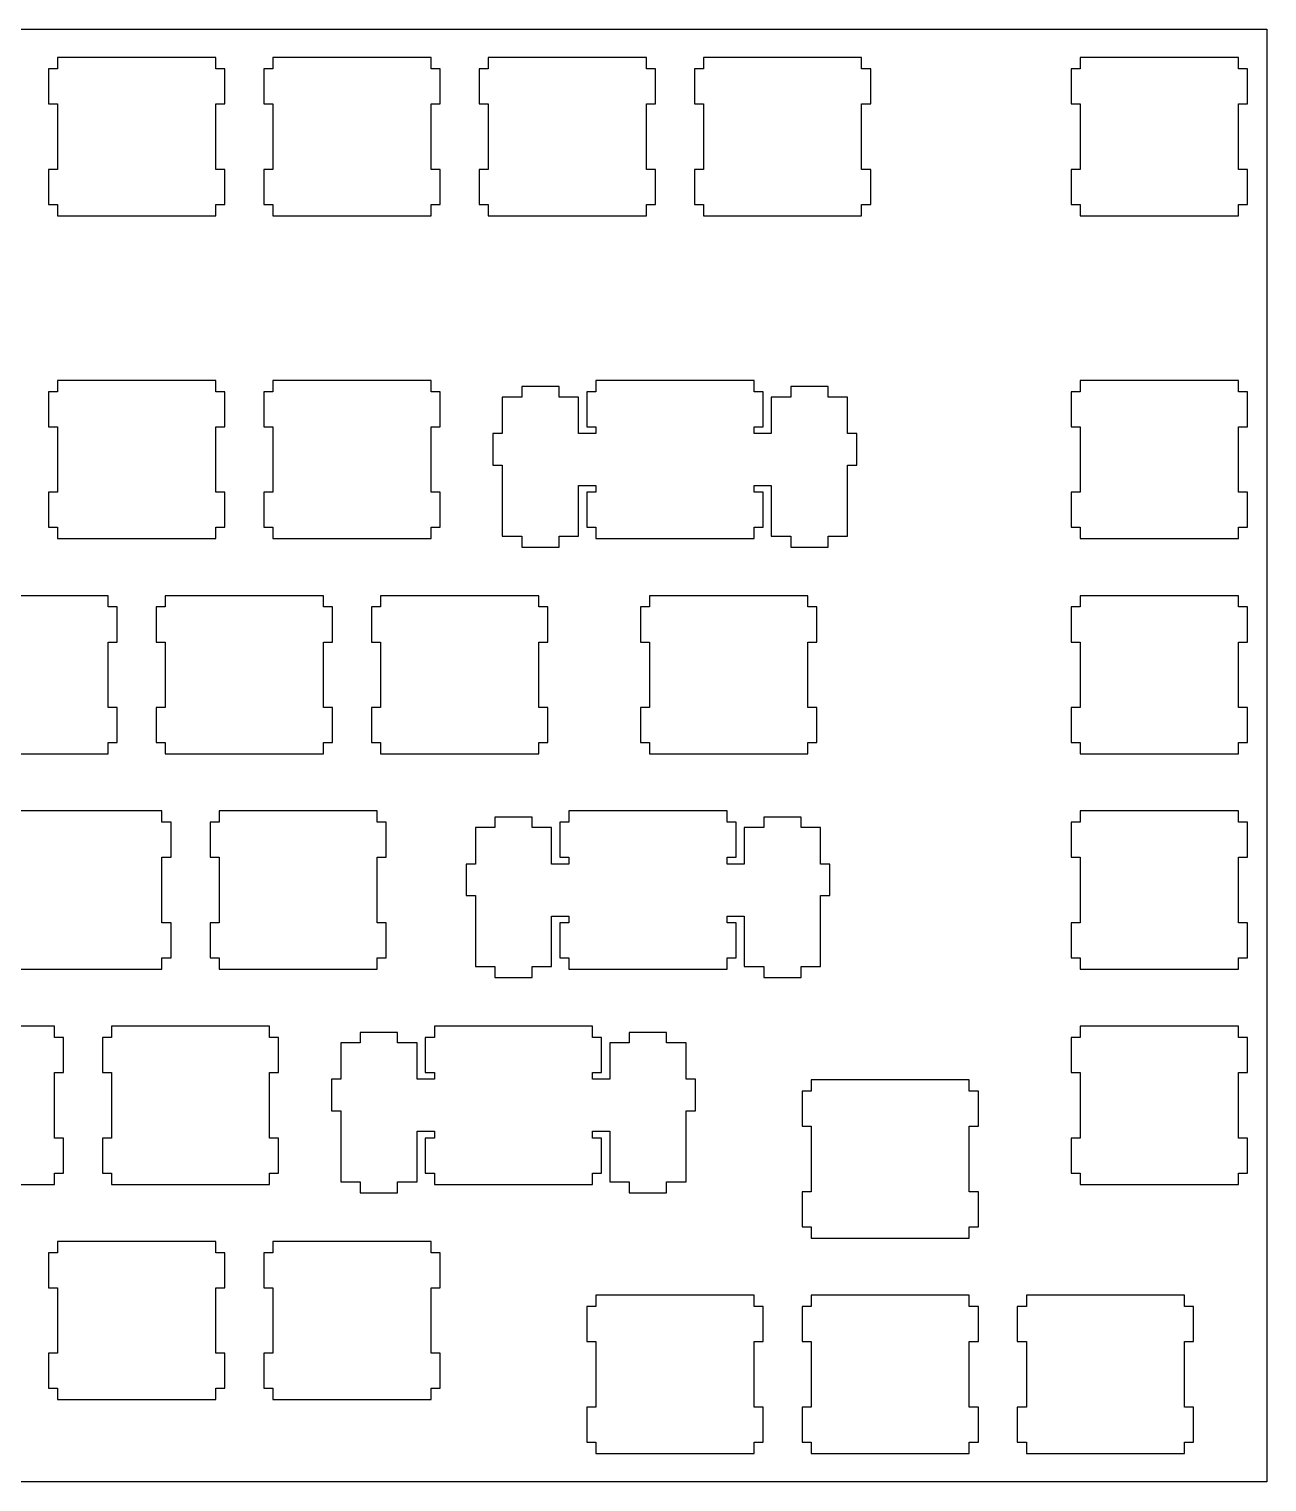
# Model space of a CAD drawing. Extents: x 0 to 319, y 0 to 129.
# Drawn here: x 209.6 to 319.2, y 0.4 to 129 of the extents above; entities that cross this region are included whole.
import ezdxf

# ---------------------------------------------------------------- set-up
doc = ezdxf.new("R2010")
doc.units = 0
doc.header["$MEASUREMENT"] = 0

msp = doc.modelspace()

# ---------------------------------------------------------------- linework, layer by layer
at = {"color": 0}
for p, q in [((0.09508, 129.021), (319.183, 129.021)), ((319.183, 129.021), (319.183, 0.43408)), ((212.17, 126.497), (212.17, 125.496)), ((226.169, 126.497), (212.17, 126.497)), ((226.169, 125.496), (226.169, 126.497)), ((231.22, 126.497), (231.22, 125.496)), ((245.219, 126.497), (231.22, 126.497)), ((245.219, 125.496), (245.219, 126.497)), ((250.27, 126.497), (250.27, 125.496)), ((264.269, 126.497), (250.27, 126.497)), ((264.269, 125.496), (264.269, 126.497)), ((269.32, 126.497), (269.32, 125.496)), ((283.319, 126.497), (269.32, 126.497)), ((283.319, 125.496), (283.319, 126.497)), ((302.657, 126.497), (302.657, 125.496)), ((316.657, 126.497), (302.657, 126.497)), ((316.657, 125.496), (316.657, 126.497)), ((212.17, 125.496), (211.369, 125.496)), ((211.369, 125.496), (211.369, 122.397)), ((226.97, 125.496), (226.169, 125.496)), ((226.97, 122.397), (226.97, 125.496)), ((231.22, 125.496), (230.419, 125.496)), ((230.419, 125.496), (230.419, 122.397)), ((246.02, 125.496), (245.219, 125.496)), ((246.02, 122.397), (246.02, 125.496)), ((250.27, 125.496), (249.469, 125.496)), ((249.469, 125.496), (249.469, 122.397)), ((265.07, 125.496), (264.269, 125.496)), ((265.07, 122.397), (265.07, 125.496)), ((269.32, 125.496), (268.519, 125.496)), ((268.519, 125.496), (268.519, 122.397)), ((284.12, 125.496), (283.319, 125.496)), ((284.12, 122.397), (284.12, 125.496)), ((302.657, 125.496), (301.856, 125.496)), ((301.856, 125.496), (301.856, 122.397)), ((317.456, 125.496), (316.657, 125.496)), ((317.456, 122.397), (317.456, 125.496)), ((211.369, 122.397), (212.17, 122.397)), ((212.17, 122.397), (212.17, 116.597)), ((226.169, 116.597), (226.169, 122.397)), ((226.169, 122.397), (226.97, 122.397)), ((230.419, 122.397), (231.22, 122.397)), ((231.22, 122.397), (231.22, 116.597)), ((245.219, 116.597), (245.219, 122.397)), ((245.219, 122.397), (246.02, 122.397)), ((249.469, 122.397), (250.27, 122.397)), ((250.27, 122.397), (250.27, 116.597)), ((264.269, 116.597), (264.269, 122.397)), ((264.269, 122.397), (265.07, 122.397)), ((268.519, 122.397), (269.32, 122.397)), ((269.32, 122.397), (269.32, 116.597)), ((283.319, 116.597), (283.319, 122.397)), ((283.319, 122.397), (284.12, 122.397)), ((301.856, 122.397), (302.657, 122.397)), ((302.657, 122.397), (302.657, 116.597)), ((316.657, 116.597), (316.657, 122.397)), ((316.657, 122.397), (317.456, 122.397)), ((212.17, 116.597), (211.369, 116.597)), ((211.369, 116.597), (211.369, 113.497)), ((226.97, 116.597), (226.169, 116.597)), ((226.97, 113.497), (226.97, 116.597)), ((231.22, 116.597), (230.419, 116.597)), ((230.419, 116.597), (230.419, 113.497)), ((246.02, 116.597), (245.219, 116.597)), ((246.02, 113.497), (246.02, 116.597)), ((250.27, 116.597), (249.469, 116.597)), ((249.469, 116.597), (249.469, 113.497)), ((265.07, 116.597), (264.269, 116.597)), ((265.07, 113.497), (265.07, 116.597)), ((269.32, 116.597), (268.519, 116.597)), ((268.519, 116.597), (268.519, 113.497)), ((284.12, 116.597), (283.319, 116.597)), ((284.12, 113.497), (284.12, 116.597)), ((302.657, 116.597), (301.856, 116.597)), ((301.856, 116.597), (301.856, 113.497)), ((317.456, 116.597), (316.657, 116.597)), ((317.456, 113.497), (317.456, 116.597)), ((211.369, 113.497), (212.17, 113.497)), ((212.17, 113.497), (212.17, 112.498)), ((226.169, 112.498), (226.169, 113.497)), ((226.169, 113.497), (226.97, 113.497)), ((230.419, 113.497), (231.22, 113.497)), ((231.22, 113.497), (231.22, 112.498)), ((245.219, 112.498), (245.219, 113.497)), ((245.219, 113.497), (246.02, 113.497)), ((249.469, 113.497), (250.27, 113.497)), ((250.27, 113.497), (250.27, 112.498)), ((264.269, 112.498), (264.269, 113.497)), ((264.269, 113.497), (265.07, 113.497)), ((268.519, 113.497), (269.32, 113.497)), ((269.32, 113.497), (269.32, 112.498)), ((283.319, 112.498), (283.319, 113.497)), ((283.319, 113.497), (284.12, 113.497)), ((301.856, 113.497), (302.657, 113.497)), ((302.657, 113.497), (302.657, 112.498)), ((316.657, 112.498), (316.657, 113.497)), ((316.657, 113.497), (317.456, 113.497)), ((212.17, 112.498), (226.169, 112.498)), ((231.22, 112.498), (245.219, 112.498)), ((250.27, 112.498), (264.269, 112.498)), ((269.32, 112.498), (283.319, 112.498)), ((302.657, 112.498), (316.657, 112.498)), ((212.17, 97.9219), (212.17, 96.9215)), ((226.169, 97.9219), (212.17, 97.9219)), ((226.169, 96.9215), (226.169, 97.9219)), ((231.22, 97.9219), (231.22, 96.9215)), ((245.219, 97.9219), (231.22, 97.9219)), ((245.219, 96.9215), (245.219, 97.9219)), ((259.795, 97.9219), (259.795, 96.9215)), ((273.794, 97.9219), (259.795, 97.9219)), ((273.794, 96.9215), (273.794, 97.9219)), ((302.657, 97.9219), (302.657, 96.9215)), ((316.657, 97.9219), (302.657, 97.9219)), ((316.657, 96.9215), (316.657, 97.9219)), ((212.17, 96.9215), (211.369, 96.9215)), ((211.369, 96.9215), (211.369, 93.8223)), ((226.97, 96.9215), (226.169, 96.9215)), ((226.97, 93.8223), (226.97, 96.9215)), ((231.22, 96.9215), (230.419, 96.9215)), ((230.419, 96.9215), (230.419, 93.8223)), ((246.02, 96.9215), (245.219, 96.9215)), ((246.02, 93.8223), (246.02, 96.9215)), ((253.243, 96.4516), (251.52, 96.4516)), ((251.52, 96.4516), (251.52, 93.2215)), ((256.544, 97.3723), (253.243, 97.3723)), ((253.243, 97.3723), (253.243, 96.4516)), ((256.544, 96.4516), (256.544, 97.3723)), ((258.269, 96.4516), (256.544, 96.4516)), ((258.269, 93.2215), (258.269, 96.4516)), ((259.795, 96.9215), (258.994, 96.9215)), ((258.994, 96.9215), (258.994, 93.8223)), ((274.595, 96.9215), (273.794, 96.9215)), ((274.595, 93.8223), (274.595, 96.9215)), ((277.045, 96.4516), (275.32, 96.4516)), ((275.32, 96.4516), (275.32, 93.2215)), ((280.344, 97.3723), (277.045, 97.3723)), ((277.045, 97.3723), (277.045, 96.4516)), ((280.344, 96.4516), (280.344, 97.3723)), ((282.069, 96.4516), (280.344, 96.4516)), ((282.069, 93.2215), (282.069, 96.4516)), ((302.657, 96.9215), (301.856, 96.9215)), ((301.856, 96.9215), (301.856, 93.8223)), ((317.456, 96.9215), (316.657, 96.9215)), ((317.456, 93.8223), (317.456, 96.9215)), ((211.369, 93.8223), (212.17, 93.8223)), ((212.17, 93.8223), (212.17, 88.0223)), ((226.169, 88.0223), (226.169, 93.8223)), ((226.169, 93.8223), (226.97, 93.8223)), ((230.419, 93.8223), (231.22, 93.8223)), ((231.22, 93.8223), (231.22, 88.0223)), ((245.219, 88.0223), (245.219, 93.8223)), ((245.219, 93.8223), (246.02, 93.8223)), ((251.52, 93.2215), (250.694, 93.2215)), ((250.694, 93.2215), (250.694, 90.4226)), ((259.795, 93.2215), (258.269, 93.2215)), ((258.994, 93.8223), (259.795, 93.8223)), ((259.795, 93.8223), (259.795, 93.2215)), ((273.794, 93.2215), (273.794, 93.8223)), ((273.794, 93.8223), (274.595, 93.8223)), ((275.32, 93.2215), (273.794, 93.2215)), ((282.895, 93.2215), (282.069, 93.2215)), ((282.895, 90.4226), (282.895, 93.2215)), ((301.856, 93.8223), (302.657, 93.8223)), ((302.657, 93.8223), (302.657, 88.0223)), ((316.657, 88.0223), (316.657, 93.8223)), ((316.657, 93.8223), (317.456, 93.8223)), ((250.694, 90.4226), (251.52, 90.4226)), ((251.52, 90.4226), (251.52, 84.1527)), ((282.069, 84.1527), (282.069, 90.4226)), ((282.069, 90.4226), (282.895, 90.4226)), ((212.17, 88.0223), (211.369, 88.0223)), ((211.369, 88.0223), (211.369, 84.9217)), ((226.97, 88.0223), (226.169, 88.0223)), ((226.97, 84.9217), (226.97, 88.0223)), ((231.22, 88.0223), (230.419, 88.0223)), ((230.419, 88.0223), (230.419, 84.9217)), ((246.02, 88.0223), (245.219, 88.0223)), ((246.02, 84.9217), (246.02, 88.0223)), ((258.269, 84.1527), (258.269, 88.6217)), ((258.269, 88.6217), (259.795, 88.6217)), ((259.795, 88.0223), (258.994, 88.0223)), ((258.994, 88.0223), (258.994, 84.9217)), ((259.795, 88.6217), (259.795, 88.0223)), ((273.794, 88.0223), (273.794, 88.6217)), ((273.794, 88.6217), (275.32, 88.6217)), ((274.595, 88.0223), (273.794, 88.0223)), ((274.595, 84.9217), (274.595, 88.0223)), ((275.32, 88.6217), (275.32, 84.1527)), ((302.657, 88.0223), (301.856, 88.0223)), ((301.856, 88.0223), (301.856, 84.9217)), ((317.456, 88.0223), (316.657, 88.0223)), ((317.456, 84.9217), (317.456, 88.0223)), ((211.369, 84.9217), (212.17, 84.9217)), ((212.17, 84.9217), (212.17, 83.9227)), ((226.169, 83.9227), (226.169, 84.9217)), ((226.169, 84.9217), (226.97, 84.9217)), ((230.419, 84.9217), (231.22, 84.9217)), ((231.22, 84.9217), (231.22, 83.9227)), ((245.219, 83.9227), (245.219, 84.9217)), ((245.219, 84.9217), (246.02, 84.9217)), ((258.994, 84.9217), (259.795, 84.9217)), ((259.795, 84.9217), (259.795, 83.9227)), ((273.794, 83.9227), (273.794, 84.9217)), ((273.794, 84.9217), (274.595, 84.9217)), ((301.856, 84.9217), (302.657, 84.9217)), ((302.657, 84.9217), (302.657, 83.9227)), ((316.657, 83.9227), (316.657, 84.9217)), ((316.657, 84.9217), (317.456, 84.9217)), ((212.17, 83.9227), (226.169, 83.9227)), ((231.22, 83.9227), (245.219, 83.9227)), ((251.52, 84.1527), (253.243, 84.1527)), ((253.243, 84.1527), (253.243, 83.1716)), ((256.544, 83.1716), (256.544, 84.1527)), ((256.544, 84.1527), (258.269, 84.1527)), ((259.795, 83.9227), (273.794, 83.9227)), ((275.32, 84.1527), (277.045, 84.1527)), ((277.045, 84.1527), (277.045, 83.1716)), ((280.344, 83.1716), (280.344, 84.1527)), ((280.344, 84.1527), (282.069, 84.1527)), ((302.657, 83.9227), (316.657, 83.9227)), ((253.243, 83.1716), (256.544, 83.1716)), ((277.045, 83.1716), (280.344, 83.1716)), ((216.644, 78.8719), (202.645, 78.8719)), ((216.644, 77.8715), (216.644, 78.8719)), ((221.695, 78.8719), (221.695, 77.8715)), ((235.694, 78.8719), (221.695, 78.8719)), ((235.694, 77.8715), (235.694, 78.8719)), ((240.745, 78.8719), (240.745, 77.8715)), ((254.744, 78.8719), (240.745, 78.8719)), ((254.744, 77.8715), (254.744, 78.8719)), ((264.557, 78.8719), (264.557, 77.8715)), ((278.557, 78.8719), (264.557, 78.8719)), ((278.557, 77.8715), (278.557, 78.8719)), ((302.657, 78.8719), (302.657, 77.8715)), ((316.657, 78.8719), (302.657, 78.8719)), ((316.657, 77.8715), (316.657, 78.8719)), ((217.445, 77.8715), (216.644, 77.8715)), ((217.445, 74.7723), (217.445, 77.8715)), ((221.695, 77.8715), (220.894, 77.8715)), ((220.894, 77.8715), (220.894, 74.7723)), ((236.495, 77.8715), (235.694, 77.8715)), ((236.495, 74.7723), (236.495, 77.8715)), ((240.745, 77.8715), (239.944, 77.8715)), ((239.944, 77.8715), (239.944, 74.7723)), ((255.545, 77.8715), (254.744, 77.8715)), ((255.545, 74.7723), (255.545, 77.8715)), ((264.557, 77.8715), (263.756, 77.8715)), ((263.756, 77.8715), (263.756, 74.7723)), ((279.356, 77.8715), (278.557, 77.8715)), ((279.356, 74.7723), (279.356, 77.8715)), ((302.657, 77.8715), (301.856, 77.8715)), ((301.856, 77.8715), (301.856, 74.7723)), ((317.456, 77.8715), (316.657, 77.8715)), ((317.456, 74.7723), (317.456, 77.8715)), ((216.644, 68.9723), (216.644, 74.7723)), ((216.644, 74.7723), (217.445, 74.7723)), ((220.894, 74.7723), (221.695, 74.7723)), ((221.695, 74.7723), (221.695, 68.9723)), ((235.694, 68.9723), (235.694, 74.7723)), ((235.694, 74.7723), (236.495, 74.7723)), ((239.944, 74.7723), (240.745, 74.7723)), ((240.745, 74.7723), (240.745, 68.9723)), ((254.744, 68.9723), (254.744, 74.7723)), ((254.744, 74.7723), (255.545, 74.7723)), ((263.756, 74.7723), (264.557, 74.7723)), ((264.557, 74.7723), (264.557, 68.9723)), ((278.557, 68.9723), (278.557, 74.7723)), ((278.557, 74.7723), (279.356, 74.7723)), ((301.856, 74.7723), (302.657, 74.7723)), ((302.657, 74.7723), (302.657, 68.9723)), ((316.657, 68.9723), (316.657, 74.7723)), ((316.657, 74.7723), (317.456, 74.7723)), ((217.445, 68.9723), (216.644, 68.9723)), ((217.445, 65.8717), (217.445, 68.9723)), ((221.695, 68.9723), (220.894, 68.9723)), ((220.894, 68.9723), (220.894, 65.8717)), ((236.495, 68.9723), (235.694, 68.9723)), ((236.495, 65.8717), (236.495, 68.9723)), ((240.745, 68.9723), (239.944, 68.9723)), ((239.944, 68.9723), (239.944, 65.8717)), ((255.545, 68.9723), (254.744, 68.9723)), ((255.545, 65.8717), (255.545, 68.9723)), ((264.557, 68.9723), (263.756, 68.9723)), ((263.756, 68.9723), (263.756, 65.8717)), ((279.356, 68.9723), (278.557, 68.9723)), ((279.356, 65.8717), (279.356, 68.9723)), ((302.657, 68.9723), (301.856, 68.9723)), ((301.856, 68.9723), (301.856, 65.8717)), ((317.456, 68.9723), (316.657, 68.9723)), ((317.456, 65.8717), (317.456, 68.9723)), ((216.644, 64.8727), (216.644, 65.8717)), ((216.644, 65.8717), (217.445, 65.8717)), ((220.894, 65.8717), (221.695, 65.8717)), ((221.695, 65.8717), (221.695, 64.8727)), ((235.694, 64.8727), (235.694, 65.8717)), ((235.694, 65.8717), (236.495, 65.8717)), ((239.944, 65.8717), (240.745, 65.8717)), ((240.745, 65.8717), (240.745, 64.8727)), ((254.744, 64.8727), (254.744, 65.8717)), ((254.744, 65.8717), (255.545, 65.8717)), ((263.756, 65.8717), (264.557, 65.8717)), ((264.557, 65.8717), (264.557, 64.8727)), ((278.557, 64.8727), (278.557, 65.8717)), ((278.557, 65.8717), (279.356, 65.8717)), ((301.856, 65.8717), (302.657, 65.8717)), ((302.657, 65.8717), (302.657, 64.8727)), ((316.657, 64.8727), (316.657, 65.8717)), ((316.657, 65.8717), (317.456, 65.8717)), ((202.645, 64.8727), (216.644, 64.8727)), ((221.695, 64.8727), (235.694, 64.8727)), ((240.745, 64.8727), (254.744, 64.8727)), ((264.557, 64.8727), (278.557, 64.8727)), ((302.657, 64.8727), (316.657, 64.8727)), ((221.407, 59.8219), (207.407, 59.8219)), ((221.407, 58.8215), (221.407, 59.8219)), ((226.457, 59.8219), (226.457, 58.8215)), ((240.457, 59.8219), (226.457, 59.8219)), ((240.457, 58.8215), (240.457, 59.8219)), ((254.161, 59.2723), (250.862, 59.2723)), ((250.862, 59.2723), (250.862, 58.3516)), ((254.161, 58.3516), (254.161, 59.2723)), ((257.412, 59.8219), (257.412, 58.8215)), ((271.413, 59.8219), (257.412, 59.8219)), ((271.413, 58.8215), (271.413, 59.8219)), ((277.963, 59.2723), (274.662, 59.2723)), ((274.662, 59.2723), (274.662, 58.3516)), ((277.963, 58.3516), (277.963, 59.2723)), ((302.657, 59.8219), (302.657, 58.8215)), ((316.657, 59.8219), (302.657, 59.8219)), ((316.657, 58.8215), (316.657, 59.8219)), ((222.206, 58.8215), (221.407, 58.8215)), ((222.206, 55.7223), (222.206, 58.8215)), ((226.457, 58.8215), (225.656, 58.8215)), ((225.656, 58.8215), (225.656, 55.7223)), ((241.256, 58.8215), (240.457, 58.8215)), ((241.256, 55.7223), (241.256, 58.8215)), ((250.862, 58.3516), (249.137, 58.3516)), ((249.137, 58.3516), (249.137, 55.1215)), ((255.888, 58.3516), (254.161, 58.3516)), ((255.888, 55.1215), (255.888, 58.3516)), ((257.412, 58.8215), (256.611, 58.8215)), ((256.611, 58.8215), (256.611, 55.7223)), ((272.212, 58.8215), (271.413, 58.8215)), ((272.212, 55.7223), (272.212, 58.8215)), ((274.662, 58.3516), (272.937, 58.3516)), ((272.937, 58.3516), (272.937, 55.1215)), ((279.688, 58.3516), (277.963, 58.3516)), ((279.688, 55.1215), (279.688, 58.3516)), ((302.657, 58.8215), (301.856, 58.8215)), ((301.856, 58.8215), (301.856, 55.7223)), ((317.456, 58.8215), (316.657, 58.8215)), ((317.456, 55.7223), (317.456, 58.8215)), ((221.407, 49.9223), (221.407, 55.7223)), ((221.407, 55.7223), (222.206, 55.7223)), ((225.656, 55.7223), (226.457, 55.7223)), ((226.457, 55.7223), (226.457, 49.9223)), ((240.457, 49.9223), (240.457, 55.7223)), ((240.457, 55.7223), (241.256, 55.7223)), ((256.611, 55.7223), (257.412, 55.7223)), ((257.412, 55.7223), (257.412, 55.1215)), ((271.413, 55.1215), (271.413, 55.7223)), ((271.413, 55.7223), (272.212, 55.7223)), ((301.856, 55.7223), (302.657, 55.7223)), ((302.657, 55.7223), (302.657, 49.9223)), ((316.657, 49.9223), (316.657, 55.7223)), ((316.657, 55.7223), (317.456, 55.7223)), ((249.137, 55.1215), (248.313, 55.1215)), ((248.313, 55.1215), (248.313, 52.3226)), ((257.412, 55.1215), (255.888, 55.1215)), ((272.937, 55.1215), (271.413, 55.1215)), ((280.512, 55.1215), (279.688, 55.1215)), ((280.512, 52.3226), (280.512, 55.1215)), ((248.313, 52.3226), (249.137, 52.3226)), ((249.137, 52.3226), (249.137, 46.0527)), ((279.688, 46.0527), (279.688, 52.3226)), ((279.688, 52.3226), (280.512, 52.3226)), ((255.888, 46.0527), (255.888, 50.5217)), ((255.888, 50.5217), (257.412, 50.5217)), ((257.412, 50.5217), (257.412, 49.9223)), ((271.413, 49.9223), (271.413, 50.5217)), ((271.413, 50.5217), (272.937, 50.5217)), ((272.937, 50.5217), (272.937, 46.0527)), ((222.206, 49.9223), (221.407, 49.9223)), ((222.206, 46.8217), (222.206, 49.9223)), ((226.457, 49.9223), (225.656, 49.9223)), ((225.656, 49.9223), (225.656, 46.8217)), ((241.256, 49.9223), (240.457, 49.9223)), ((241.256, 46.8217), (241.256, 49.9223)), ((257.412, 49.9223), (256.611, 49.9223)), ((256.611, 49.9223), (256.611, 46.8217)), ((272.212, 49.9223), (271.413, 49.9223)), ((272.212, 46.8217), (272.212, 49.9223)), ((302.657, 49.9223), (301.856, 49.9223)), ((301.856, 49.9223), (301.856, 46.8217)), ((317.456, 49.9223), (316.657, 49.9223)), ((317.456, 46.8217), (317.456, 49.9223)), ((221.407, 45.8227), (221.407, 46.8217)), ((221.407, 46.8217), (222.206, 46.8217)), ((225.656, 46.8217), (226.457, 46.8217)), ((226.457, 46.8217), (226.457, 45.8227)), ((240.457, 45.8227), (240.457, 46.8217)), ((240.457, 46.8217), (241.256, 46.8217)), ((256.611, 46.8217), (257.412, 46.8217)), ((257.412, 46.8217), (257.412, 45.8227)), ((271.413, 45.8227), (271.413, 46.8217)), ((271.413, 46.8217), (272.212, 46.8217)), ((301.856, 46.8217), (302.657, 46.8217)), ((302.657, 46.8217), (302.657, 45.8227)), ((316.657, 45.8227), (316.657, 46.8217)), ((316.657, 46.8217), (317.456, 46.8217)), ((207.407, 45.8227), (221.407, 45.8227)), ((226.457, 45.8227), (240.457, 45.8227)), ((249.137, 46.0527), (250.862, 46.0527)), ((250.862, 46.0527), (250.862, 45.0716)), ((250.862, 45.0716), (254.161, 45.0716)), ((254.161, 45.0716), (254.161, 46.0527)), ((254.161, 46.0527), (255.888, 46.0527)), ((257.412, 45.8227), (271.413, 45.8227)), ((272.937, 46.0527), (274.662, 46.0527)), ((274.662, 46.0527), (274.662, 45.0716)), ((274.662, 45.0716), (277.963, 45.0716)), ((277.963, 45.0716), (277.963, 46.0527)), ((277.963, 46.0527), (279.688, 46.0527)), ((302.657, 45.8227), (316.657, 45.8227)), ((211.882, 40.7719), (197.882, 40.7719)), ((211.882, 39.7715), (211.882, 40.7719)), ((216.932, 40.7719), (216.932, 39.7715)), ((230.932, 40.7719), (216.932, 40.7719)), ((230.932, 39.7715), (230.932, 40.7719)), ((242.256, 40.2223), (238.956, 40.2223)), ((238.956, 40.2223), (238.956, 39.3016)), ((242.256, 39.3016), (242.256, 40.2223)), ((245.507, 40.7719), (245.507, 39.7715)), ((259.507, 40.7719), (245.507, 40.7719)), ((259.507, 39.7715), (259.507, 40.7719)), ((266.057, 40.2223), (262.756, 40.2223)), ((262.756, 40.2223), (262.756, 39.3016)), ((266.057, 39.3016), (266.057, 40.2223)), ((302.657, 40.7719), (302.657, 39.7715)), ((316.657, 40.7719), (302.657, 40.7719)), ((316.657, 39.7715), (316.657, 40.7719)), ((212.681, 39.7715), (211.882, 39.7715)), ((212.681, 36.6723), (212.681, 39.7715)), ((216.932, 39.7715), (216.131, 39.7715)), ((216.131, 39.7715), (216.131, 36.6723)), ((231.731, 39.7715), (230.932, 39.7715)), ((231.731, 36.6723), (231.731, 39.7715)), ((238.956, 39.3016), (237.232, 39.3016)), ((237.232, 39.3016), (237.232, 36.0715)), ((243.982, 39.3016), (242.256, 39.3016)), ((243.982, 36.0715), (243.982, 39.3016)), ((245.507, 39.7715), (244.706, 39.7715)), ((244.706, 39.7715), (244.706, 36.6723)), ((260.306, 39.7715), (259.507, 39.7715)), ((260.306, 36.6723), (260.306, 39.7715)), ((262.756, 39.3016), (261.032, 39.3016)), ((261.032, 39.3016), (261.032, 36.0715)), ((267.782, 39.3016), (266.057, 39.3016)), ((267.782, 36.0715), (267.782, 39.3016)), ((302.657, 39.7715), (301.856, 39.7715)), ((301.856, 39.7715), (301.856, 36.6723)), ((317.456, 39.7715), (316.657, 39.7715)), ((317.456, 36.6723), (317.456, 39.7715)), ((211.882, 30.8722), (211.882, 36.6723)), ((211.882, 36.6723), (212.681, 36.6723)), ((216.131, 36.6723), (216.932, 36.6723)), ((216.932, 36.6723), (216.932, 30.8722)), ((230.932, 30.8722), (230.932, 36.6723)), ((230.932, 36.6723), (231.731, 36.6723)), ((237.232, 36.0715), (236.407, 36.0715)), ((236.407, 36.0715), (236.407, 33.2727)), ((245.507, 36.0715), (243.982, 36.0715)), ((244.706, 36.6723), (245.507, 36.6723)), ((245.507, 36.6723), (245.507, 36.0715)), ((259.507, 36.0715), (259.507, 36.6723)), ((259.507, 36.6723), (260.306, 36.6723)), ((261.032, 36.0715), (259.507, 36.0715)), ((268.606, 36.0715), (267.782, 36.0715)), ((268.606, 33.2727), (268.606, 36.0715)), ((278.845, 36.0094), (278.845, 35.0104)), ((292.844, 36.0094), (278.845, 36.0094)), ((292.844, 35.0104), (292.844, 36.0094)), ((301.856, 36.6723), (302.657, 36.6723)), ((302.657, 36.6723), (302.657, 30.8722)), ((316.657, 30.8722), (316.657, 36.6723)), ((316.657, 36.6723), (317.456, 36.6723)), ((278.845, 35.0104), (278.044, 35.0104)), ((278.044, 35.0104), (278.044, 31.9098)), ((293.645, 35.0104), (292.844, 35.0104)), ((293.645, 31.9098), (293.645, 35.0104)), ((236.407, 33.2727), (237.232, 33.2727)), ((237.232, 33.2727), (237.232, 27.0027)), ((267.782, 27.0027), (267.782, 33.2727)), ((267.782, 33.2727), (268.606, 33.2727)), ((212.681, 30.8722), (211.882, 30.8722)), ((212.681, 27.7716), (212.681, 30.8722)), ((216.932, 30.8722), (216.131, 30.8722)), ((216.131, 30.8722), (216.131, 27.7716)), ((231.731, 30.8722), (230.932, 30.8722)), ((231.731, 27.7716), (231.731, 30.8722)), ((243.982, 27.0027), (243.982, 31.4716)), ((243.982, 31.4716), (245.507, 31.4716)), ((245.507, 30.8722), (244.706, 30.8722)), ((244.706, 30.8722), (244.706, 27.7716)), ((245.507, 31.4716), (245.507, 30.8722)), ((259.507, 30.8722), (259.507, 31.4716)), ((259.507, 31.4716), (261.032, 31.4716)), ((260.306, 30.8722), (259.507, 30.8722)), ((260.306, 27.7716), (260.306, 30.8722)), ((261.032, 31.4716), (261.032, 27.0027)), ((278.044, 31.9098), (278.845, 31.9098)), ((278.845, 31.9098), (278.845, 26.1097)), ((292.844, 26.1097), (292.844, 31.9098)), ((292.844, 31.9098), (293.645, 31.9098)), ((302.657, 30.8722), (301.856, 30.8722)), ((301.856, 30.8722), (301.856, 27.7716)), ((317.456, 30.8722), (316.657, 30.8722)), ((317.456, 27.7716), (317.456, 30.8722)), ((211.882, 26.7725), (211.882, 27.7716)), ((211.882, 27.7716), (212.681, 27.7716)), ((216.131, 27.7716), (216.932, 27.7716)), ((216.932, 27.7716), (216.932, 26.7725)), ((230.932, 26.7725), (230.932, 27.7716)), ((230.932, 27.7716), (231.731, 27.7716)), ((244.706, 27.7716), (245.507, 27.7716)), ((245.507, 27.7716), (245.507, 26.7725)), ((259.507, 26.7725), (259.507, 27.7716)), ((259.507, 27.7716), (260.306, 27.7716)), ((301.856, 27.7716), (302.657, 27.7716)), ((302.657, 27.7716), (302.657, 26.7725)), ((316.657, 26.7725), (316.657, 27.7716)), ((316.657, 27.7716), (317.456, 27.7716)), ((197.882, 26.7725), (211.882, 26.7725)), ((216.932, 26.7725), (230.932, 26.7725)), ((237.232, 27.0027), (238.956, 27.0027)), ((238.956, 27.0027), (238.956, 26.0215)), ((238.956, 26.0215), (242.256, 26.0215)), ((242.256, 26.0215), (242.256, 27.0027)), ((242.256, 27.0027), (243.982, 27.0027)), ((245.507, 26.7725), (259.507, 26.7725)), ((261.032, 27.0027), (262.756, 27.0027)), ((262.756, 27.0027), (262.756, 26.0215)), ((262.756, 26.0215), (266.057, 26.0215)), ((266.057, 26.0215), (266.057, 27.0027)), ((266.057, 27.0027), (267.782, 27.0027)), ((278.845, 26.1097), (278.044, 26.1097)), ((278.044, 26.1097), (278.044, 23.0105)), ((293.645, 26.1097), (292.844, 26.1097)), ((293.645, 23.0105), (293.645, 26.1097)), ((302.657, 26.7725), (316.657, 26.7725)), ((278.044, 23.0105), (278.845, 23.0105)), ((278.845, 23.0105), (278.845, 22.01)), ((278.845, 22.01), (292.844, 22.01)), ((292.844, 22.01), (292.844, 23.0105)), ((292.844, 23.0105), (293.645, 23.0105)), ((212.17, 20.7216), (211.369, 20.7216)), ((211.369, 20.7216), (211.369, 17.6223)), ((212.17, 21.722), (212.17, 20.7216)), ((226.169, 21.722), (212.17, 21.722)), ((226.169, 20.7216), (226.169, 21.722)), ((226.97, 20.7216), (226.169, 20.7216)), ((226.97, 17.6223), (226.97, 20.7216)), ((231.22, 20.7216), (230.419, 20.7216)), ((230.419, 20.7216), (230.419, 17.6223)), ((231.22, 21.722), (231.22, 20.7216)), ((245.219, 21.722), (231.22, 21.722)), ((245.219, 20.7216), (245.219, 21.722)), ((246.02, 20.7216), (245.219, 20.7216)), ((246.02, 17.6223), (246.02, 20.7216)), ((211.369, 17.6223), (212.17, 17.6223)), ((212.17, 17.6223), (212.17, 11.8222)), ((226.169, 11.8222), (226.169, 17.6223)), ((226.169, 17.6223), (226.97, 17.6223)), ((230.419, 17.6223), (231.22, 17.6223)), ((231.22, 17.6223), (231.22, 11.8222)), ((245.219, 11.8222), (245.219, 17.6223)), ((245.219, 17.6223), (246.02, 17.6223)), ((259.795, 16.9595), (259.795, 15.9604)), ((273.794, 16.9595), (259.795, 16.9595)), ((273.794, 15.9604), (273.794, 16.9595)), ((278.845, 16.9595), (278.845, 15.9604)), ((292.844, 16.9595), (278.845, 16.9595)), ((292.844, 15.9604), (292.844, 16.9595)), ((297.895, 16.9595), (297.895, 15.9604)), ((311.894, 16.9595), (297.895, 16.9595)), ((311.894, 15.9604), (311.894, 16.9595)), ((259.795, 15.9604), (258.994, 15.9604)), ((258.994, 15.9604), (258.994, 12.8598)), ((274.595, 15.9604), (273.794, 15.9604)), ((274.595, 12.8598), (274.595, 15.9604)), ((278.845, 15.9604), (278.044, 15.9604)), ((278.044, 15.9604), (278.044, 12.8598)), ((293.645, 15.9604), (292.844, 15.9604)), ((293.645, 12.8598), (293.645, 15.9604)), ((297.895, 15.9604), (297.094, 15.9604)), ((297.094, 15.9604), (297.094, 12.8598)), ((312.695, 15.9604), (311.894, 15.9604)), ((312.695, 12.8598), (312.695, 15.9604)), ((258.994, 12.8598), (259.795, 12.8598)), ((259.795, 12.8598), (259.795, 7.05968)), ((273.794, 7.05968), (273.794, 12.8598)), ((273.794, 12.8598), (274.595, 12.8598)), ((278.044, 12.8598), (278.845, 12.8598)), ((278.845, 12.8598), (278.845, 7.05968)), ((292.844, 7.05968), (292.844, 12.8598)), ((292.844, 12.8598), (293.645, 12.8598)), ((297.094, 12.8598), (297.895, 12.8598)), ((297.895, 12.8598), (297.895, 7.05968)), ((311.894, 7.05968), (311.894, 12.8598)), ((311.894, 12.8598), (312.695, 12.8598)), ((212.17, 11.8222), (211.369, 11.8222)), ((211.369, 11.8222), (211.369, 8.72162)), ((226.97, 11.8222), (226.169, 11.8222)), ((226.97, 8.72162), (226.97, 11.8222)), ((231.22, 11.8222), (230.419, 11.8222)), ((230.419, 11.8222), (230.419, 8.72162)), ((246.02, 11.8222), (245.219, 11.8222)), ((246.02, 8.72162), (246.02, 11.8222)), ((211.369, 8.72162), (212.17, 8.72162)), ((212.17, 8.72162), (212.17, 7.72252)), ((212.17, 7.72252), (226.169, 7.72252)), ((226.169, 7.72252), (226.169, 8.72162)), ((226.169, 8.72162), (226.97, 8.72162)), ((230.419, 8.72162), (231.22, 8.72162)), ((231.22, 8.72162), (231.22, 7.72252)), ((231.22, 7.72252), (245.219, 7.72252)), ((245.219, 7.72252), (245.219, 8.72162)), ((245.219, 8.72162), (246.02, 8.72162)), ((259.795, 7.05968), (258.994, 7.05968)), ((258.994, 7.05968), (258.994, 3.96049)), ((274.595, 7.05968), (273.794, 7.05968)), ((274.595, 3.96049), (274.595, 7.05968)), ((278.845, 7.05968), (278.044, 7.05968)), ((278.044, 7.05968), (278.044, 3.96049)), ((293.645, 7.05968), (292.844, 7.05968)), ((293.645, 3.96049), (293.645, 7.05968)), ((297.895, 7.05968), (297.094, 7.05968)), ((297.094, 7.05968), (297.094, 3.96049)), ((312.695, 7.05968), (311.894, 7.05968)), ((312.695, 3.96049), (312.695, 7.05968)), ((258.994, 3.96049), (259.795, 3.96049)), ((259.795, 3.96049), (259.795, 2.96003)), ((273.794, 2.96003), (273.794, 3.96049)), ((273.794, 3.96049), (274.595, 3.96049)), ((278.044, 3.96049), (278.845, 3.96049)), ((278.845, 3.96049), (278.845, 2.96003)), ((292.844, 2.96003), (292.844, 3.96049)), ((292.844, 3.96049), (293.645, 3.96049)), ((297.094, 3.96049), (297.895, 3.96049)), ((297.895, 3.96049), (297.895, 2.96003)), ((311.894, 2.96003), (311.894, 3.96049)), ((311.894, 3.96049), (312.695, 3.96049)), ((259.795, 2.96003), (273.794, 2.96003)), ((278.845, 2.96003), (292.844, 2.96003)), ((297.895, 2.96003), (311.894, 2.96003)), ((319.183, 0.43408), (0.09508, 0.43408))]:
    msp.add_line(p, q, dxfattribs=at)

doc.saveas('drawing.dxf')
